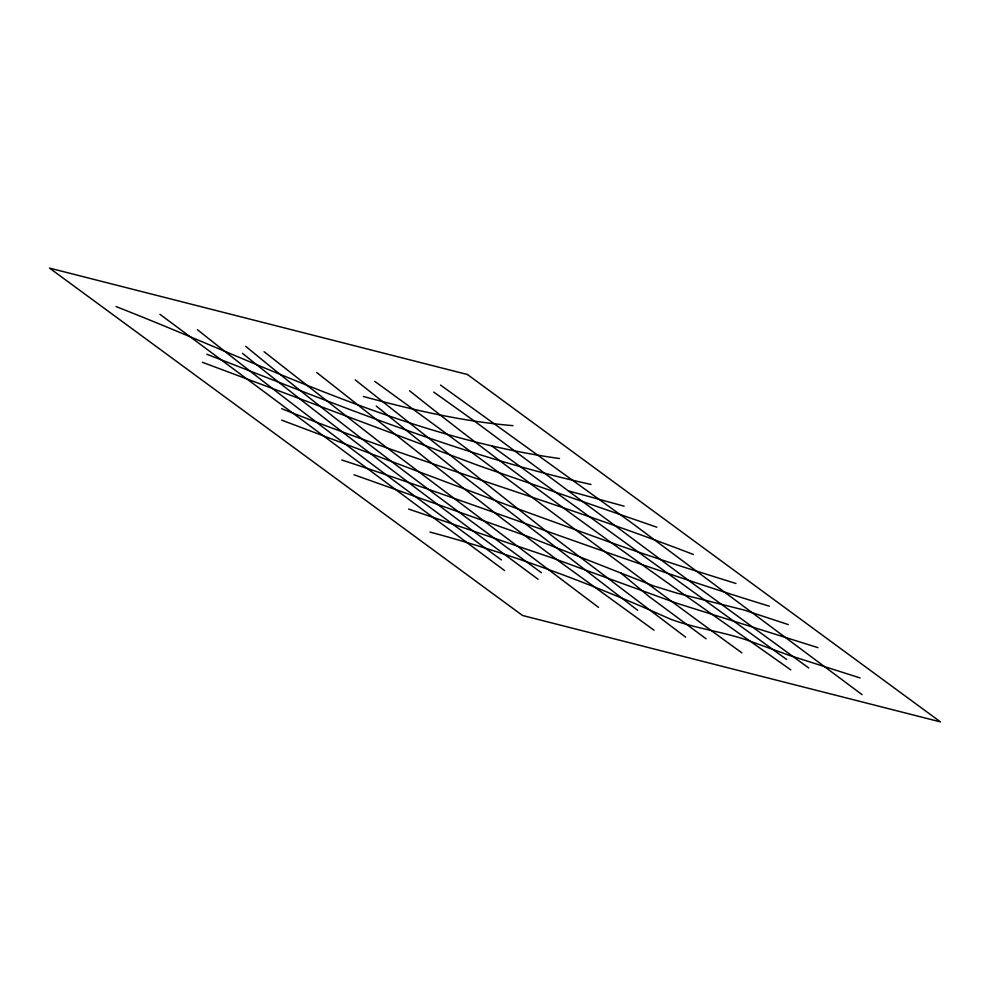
<?xml version="1.0" encoding="UTF-8"?>
<svg xmlns="http://www.w3.org/2000/svg" width="990" height="990" viewBox="0 0 990 990"><rect width="100%" height="100%" fill="white"/><g stroke="black" fill="none" stroke-linecap="round" stroke-linejoin="round"><path stroke-width="1.49" d="M513.018 425.663C462.268 421.394 412.422 409.835 363.38 396.483M559.511 458.519C403.215 436.875 261.31 363.355 116.016 306.566M591.018 484.457C458.605 455.252 332.887 402.955 206.823 354.247M569.473 491.176L624.133 506.187M429.969 532.063C512.436 554.115 592.354 584.162 670.143 619.01C693.099 627.685 717.54 630.952 740.928 638.105A125.681 23.117 28.9 0 1 748.712 640.703L789.525 655.429L860.062 677.94M817.926 647.646L676.244 603.071L585.337 570.042A1435.562 264.07 28.9 0 0 551.368 557.655L408.635 509.058M735.954 583.506L684.102 567.221A1610.817 296.307 28.9 0 1 609.642 542.136L507.462 505.073L281.68 420.144M769.292 606.177C625.247 562.097 484.952 506.954 341.822 460.004M354.012 474.767L527.336 536.283L654.291 586.167L677.271 593.233L744.096 610.038L788.288 624.579M693.408 554.474C557.481 502.116 417.025 462.652 281.729 408.684M656.828 527.2L479.358 465.857L202.319 362.266M790.8 669.884C662.186 578.989 532.571 489.147 409.514 390.728M440.525 385.073L632.561 523.524L862.055 694.634M491.77 445.983L786.605 659.439M501.472 559.969C398.871 484.89 296.938 408.845 197.418 329.695M654.019 630.209L558.348 560.724L502.289 518.76L316.713 372.488M808.768 668.002L688.298 580.177L480.843 425.787A1611.609 296.456 28.9 0 0 433.719 392.102M741.869 652.856C618.651 563.508 498.218 470.411 374.752 381.385M706.105 638.81L648.772 596.289L620.916 573.099M541.468 572.752C441.156 499.604 341.476 425.44 245.743 346.339M685.6 637.152L553.88 537.298L355.212 379.875M538.102 579.286C438.409 505.494 339.063 431.034 242.439 353.306M504.591 570.574L159.922 314.288M598.517 607.377L381.051 443.297L264.083 351.71M637.647 610.286L455.14 469.681L376.225 406.049M467.453 374.505L49.5 268.092L522.547 615.495L940.5 721.908L467.453 374.505"/></g></svg>
